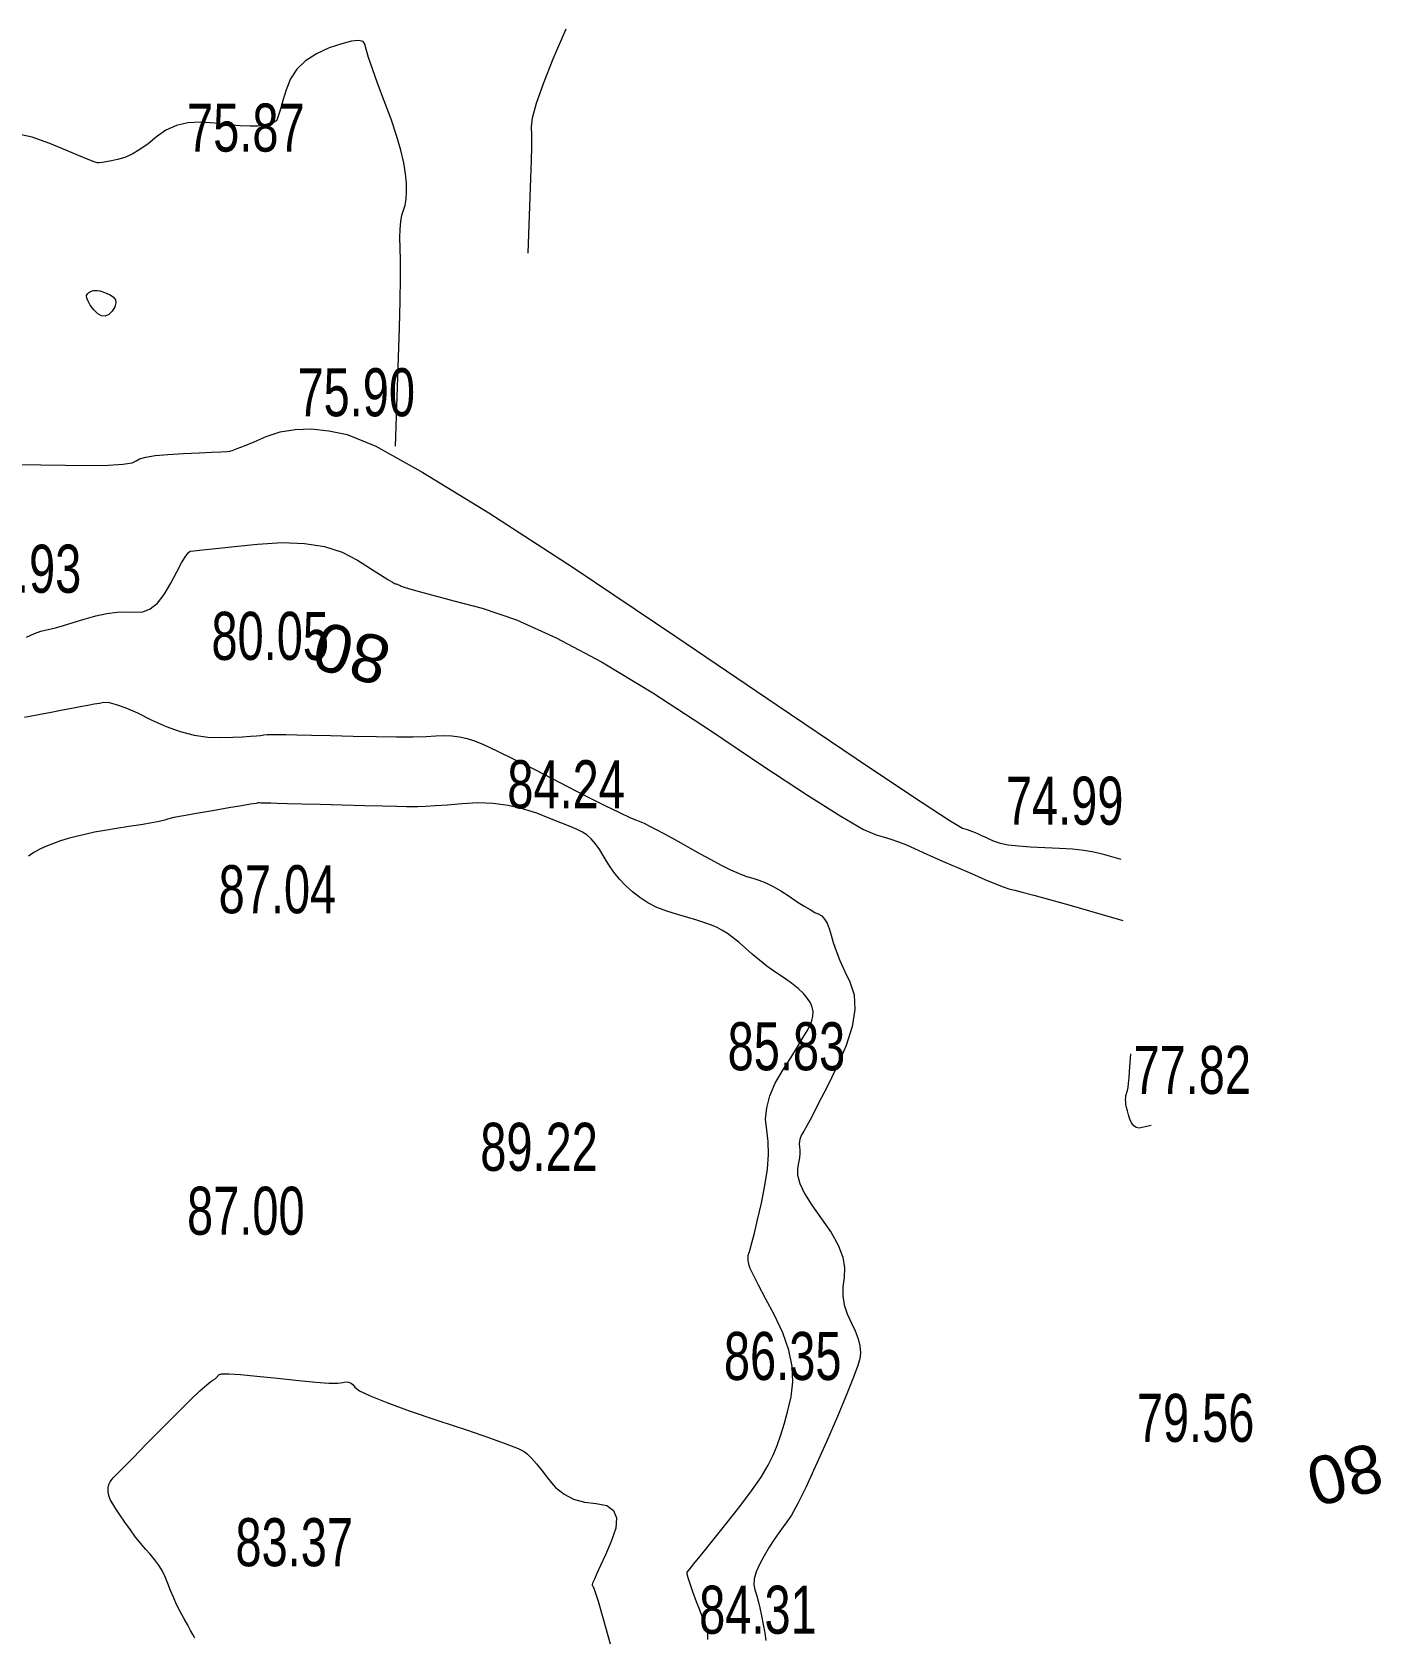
# Model space of a CAD drawing. Header units: metres. Extents: x 431726 to 434411, y 2469261 to 2472412.
# Drawn here: x 433496.6 to 433609, y 2471562.6 to 2471696.2 of the extents above; entities that cross this region are included whole.
import ezdxf
from ezdxf.enums import TextEntityAlignment as Align

# ---------------------------------------------------------------- set-up
doc = ezdxf.new("R2010")
doc.units = ezdxf.units.M
doc.header["$MEASUREMENT"] = 0
for name, color, linetype, lineweight in [('CAO DO', 8, 'Continuous', 18), ('MH_DongMuc', 8, 'Continuous', 18), ('MH_DongMuc_Con', 8, 'Continuous', 18)]:
    doc.layers.add(name, color=color, linetype=linetype, lineweight=lineweight)
doc.styles.get("Standard").update_dxf_attribs({"font": 'arial.ttf'})

msp = doc.modelspace()

# ---------------------------------------------------------------- linework, layer by layer
at = {"layer": 'MH_DongMuc_Con', "color": 8, "lineweight": 0}
for points, elevation in [([(433537.94, 2471677.82), (433538.16, 2471684.08), (433538.2, 2471685.52), (433538.22, 2471686.71), (433538.22, 2471687.65), (433538.19, 2471688.33), (433538.29, 2471689.1), (433538.62, 2471690.3), (433539.19, 2471691.94), (433540.01, 2471694), (433541.08, 2471696.5)], 78), ([(433526.88, 2471661.75), (433527.22, 2471671.6), (433527.28, 2471673.87), (433527.31, 2471675.74), (433527.3, 2471677.21), (433527.27, 2471678.29), (433527.24, 2471679.11), (433527.26, 2471679.83), (433527.32, 2471680.46), (433527.41, 2471680.98), (433527.56, 2471681.4), (433527.69, 2471681.82), (433527.78, 2471682.33), (433527.81, 2471682.94), (433527.79, 2471683.64), (433527.72, 2471684.43), (433527.57, 2471685.34), (433527.32, 2471686.4), (433526.97, 2471687.62), (433526.51, 2471688.99), (433525.95, 2471690.51), (433525.39, 2471691.97), (433524.96, 2471693.18), (433524.63, 2471694.12), (433524.43, 2471694.81), (433524.34, 2471695.23), (433524.19, 2471695.45), (433523.82, 2471695.53), (433523.23, 2471695.47), (433522.41, 2471695.26), (433521.37, 2471694.91), (433520.3, 2471694.43), (433519.4, 2471693.84), (433518.68, 2471693.14), (433518.14, 2471692.33), (433517.77, 2471691.41), (433517.51, 2471690.52), (433517.3, 2471689.82), (433517.15, 2471689.31), (433517.04, 2471688.99), (433516.99, 2471688.85), (433516.93, 2471688.8), (433516.79, 2471688.74), (433516.57, 2471688.66), (433516.27, 2471688.58), (433515.9, 2471688.49), (433515.41, 2471688.41), (433514.76, 2471688.39), (433513.95, 2471688.43), (433512.98, 2471688.52), (433511.84, 2471688.66), (433510.68, 2471688.74), (433509.61, 2471688.67), (433508.64, 2471688.44), (433507.77, 2471688.06), (433507, 2471687.51), (433506.29, 2471686.93), (433505.61, 2471686.46), (433504.96, 2471686.08), (433504.34, 2471685.8), (433503.75, 2471685.62), (433503.23, 2471685.51), (433502.8, 2471685.42), (433502.46, 2471685.37), (433502.21, 2471685.34), (433502.06, 2471685.34), (433501.81, 2471685.42), (433501.29, 2471685.62), (433500.5, 2471685.95), (433499.44, 2471686.39), (433498.1, 2471686.96), (433496.63, 2471687.48), (433495.19, 2471687.79)], 76), ([(433503.01, 2471672.72), (433502.72, 2471672.58), (433502.41, 2471672.6), (433502.1, 2471672.77), (433501.77, 2471673.11), (433501.48, 2471673.5), (433501.29, 2471673.83), (433501.18, 2471674.09), (433501.17, 2471674.29), (433501.24, 2471674.44), (433501.36, 2471674.54), (433501.48, 2471674.62), (433501.62, 2471674.68), (433501.75, 2471674.72), (433501.89, 2471674.73), (433502.06, 2471674.72), (433502.27, 2471674.68), (433502.51, 2471674.6), (433502.8, 2471674.49), (433503.13, 2471674.35), (433503.41, 2471674.17), (433503.57, 2471673.95), (433503.6, 2471673.68), (433503.51, 2471673.37), (433503.3, 2471673.01), (433503.01, 2471672.72)], 76), ([(433495.74, 2471660.24), (433497.36, 2471660.21), (433499.39, 2471660.17), (433501.4, 2471660.16), (433503, 2471660.19), (433504.18, 2471660.26), (433504.95, 2471660.37), (433505.3, 2471660.53), (433505.57, 2471660.7), (433506.1, 2471660.85), (433506.89, 2471660.97), (433507.93, 2471661.07), (433509.23, 2471661.14), (433510.53, 2471661.2), (433511.56, 2471661.25), (433512.33, 2471661.29), (433512.84, 2471661.32), (433513.09, 2471661.34), (433513.3, 2471661.4), (433513.71, 2471661.56), (433514.32, 2471661.8), (433515.12, 2471662.13), (433516.12, 2471662.56), (433517.27, 2471662.94), (433518.52, 2471663.15), (433519.87, 2471663.19), (433521.32, 2471663.05), (433522.87, 2471662.74), (433525.25, 2471661.75), (433529.17, 2471659.57), (433534.64, 2471656.21), (433541.66, 2471651.66), (433550.22, 2471645.92), (433558.65, 2471640.21), (433565.24, 2471635.76), (433570.01, 2471632.57), (433572.96, 2471630.64), (433574.07, 2471629.97), (433574.27, 2471629.91), (433574.48, 2471629.85), (433574.7, 2471629.77), (433574.92, 2471629.69), (433575.14, 2471629.59), (433575.39, 2471629.48), (433575.67, 2471629.35), (433575.99, 2471629.21), (433576.34, 2471629.06), (433576.73, 2471628.89), (433577.22, 2471628.72), (433577.89, 2471628.59), (433578.74, 2471628.49), (433579.75, 2471628.41), (433580.94, 2471628.36), (433582.16, 2471628.31), (433583.24, 2471628.24), (433584.19, 2471628.13), (433585.01, 2471628), (433585.7, 2471627.83), (433587.25, 2471627.39)], 76), ([(433496.17, 2471645.87), (433496.84, 2471646.16), (433497.36, 2471646.35), (433497.72, 2471646.45), (433498.08, 2471646.52), (433498.59, 2471646.65), (433499.24, 2471646.83), (433500.04, 2471647.07), (433500.98, 2471647.35), (433501.95, 2471647.63), (433502.86, 2471647.82), (433503.7, 2471647.94), (433504.48, 2471647.97), (433505.18, 2471647.93), (433505.84, 2471647.96), (433506.46, 2471648.21), (433507.06, 2471648.7), (433507.64, 2471649.41), (433508.18, 2471650.35), (433508.68, 2471651.3), (433509.08, 2471652.04), (433509.4, 2471652.57), (433509.64, 2471652.9), (433509.79, 2471653.02), (433510.1, 2471653.05), (433510.82, 2471653.13), (433511.94, 2471653.25), (433513.47, 2471653.41), (433515.4, 2471653.61), (433517.44, 2471653.74), (433519.3, 2471653.67), (433520.96, 2471653.4), (433522.43, 2471652.94), (433523.72, 2471652.27), (433524.79, 2471651.59), (433525.64, 2471651.05), (433526.25, 2471650.67), (433526.64, 2471650.43), (433526.8, 2471650.34), (433526.84, 2471650.33), (433526.89, 2471650.31), (433526.93, 2471650.3), (433526.98, 2471650.28), (433527.03, 2471650.27), (433527.08, 2471650.25), (433527.14, 2471650.22), (433527.21, 2471650.19), (433527.28, 2471650.16), (433527.36, 2471650.11), (433527.7, 2471650), (433528.54, 2471649.76), (433529.89, 2471649.39), (433531.74, 2471648.9), (433534.1, 2471648.27), (433536.95, 2471647.31), (433540.26, 2471645.82), (433544.04, 2471643.8), (433548.29, 2471641.24), (433553.01, 2471638.15), (433557.53, 2471635.11), (433561.17, 2471632.72), (433563.95, 2471630.97), (433565.85, 2471629.86), (433566.89, 2471629.4), (433567.49, 2471629.25), (433568.12, 2471629.05), (433568.76, 2471628.83), (433569.41, 2471628.57), (433570.09, 2471628.27), (433570.82, 2471627.94), (433571.66, 2471627.56), (433572.61, 2471627.14), (433573.66, 2471626.68), (433574.83, 2471626.18), (433575.93, 2471625.7), (433576.82, 2471625.33), (433577.48, 2471625.07), (433577.93, 2471624.91), (433578.16, 2471624.85), (433578.44, 2471624.8), (433579.06, 2471624.64), (433580.02, 2471624.39), (433581.31, 2471624.03), (433582.94, 2471623.57), (433587.42, 2471622.29)], 78), ([(433496, 2471639.19), (433497.17, 2471639.42), (433498.22, 2471639.62), (433499.15, 2471639.8), (433499.95, 2471639.96), (433500.64, 2471640.09), (433501.26, 2471640.21), (433501.79, 2471640.31), (433502.24, 2471640.38), (433502.61, 2471640.44), (433503.04, 2471640.42), (433503.64, 2471640.27), (433504.43, 2471639.98), (433505.4, 2471639.55), (433506.55, 2471638.99), (433507.78, 2471638.43), (433508.97, 2471638), (433510.13, 2471637.71), (433511.25, 2471637.54), (433512.34, 2471637.5), (433513.33, 2471637.54), (433514.15, 2471637.57), (433514.81, 2471637.61), (433515.31, 2471637.65), (433515.64, 2471637.69), (433515.91, 2471637.73), (433516.2, 2471637.75), (433516.52, 2471637.77), (433516.86, 2471637.77), (433517.23, 2471637.77), (433517.78, 2471637.76), (433518.67, 2471637.73), (433519.9, 2471637.7), (433521.47, 2471637.67), (433523.37, 2471637.62), (433525.31, 2471637.58), (433526.96, 2471637.57), (433528.34, 2471637.57), (433529.44, 2471637.6), (433530.25, 2471637.65), (433530.93, 2471637.68), (433531.58, 2471637.66), (433532.22, 2471637.57), (433532.84, 2471637.43), (433533.45, 2471637.24), (433534.22, 2471636.92), (433535.31, 2471636.41), (433536.73, 2471635.72), (433538.48, 2471634.84), (433540.56, 2471633.77), (433542.6, 2471632.72), (433544.25, 2471631.88), (433545.52, 2471631.26), (433546.39, 2471630.85), (433546.86, 2471630.65), (433547.18, 2471630.54), (433547.57, 2471630.37), (433548.04, 2471630.14), (433548.59, 2471629.86), (433549.21, 2471629.53), (433549.89, 2471629.15), (433550.63, 2471628.74), (433551.41, 2471628.3), (433552.24, 2471627.84), (433553.12, 2471627.35), (433553.99, 2471626.88), (433554.77, 2471626.49), (433555.48, 2471626.18), (433556.09, 2471625.95), (433556.63, 2471625.79), (433557.14, 2471625.64), (433557.7, 2471625.41), (433558.31, 2471625.11), (433558.95, 2471624.74), (433559.65, 2471624.29), (433560.32, 2471623.84), (433560.9, 2471623.47), (433561.39, 2471623.18), (433561.79, 2471622.95), (433562.11, 2471622.81), (433562.37, 2471622.66), (433562.6, 2471622.4), (433562.81, 2471622.06), (433562.99, 2471621.61), (433563.14, 2471621.07), (433563.32, 2471620.44), (433563.56, 2471619.74), (433563.88, 2471618.95), (433564.26, 2471618.1), (433564.71, 2471617.16), (433565.06, 2471616.1), (433565.13, 2471614.86), (433564.91, 2471613.45), (433564.41, 2471611.86), (433563.63, 2471610.09), (433562.78, 2471608.39), (433562.08, 2471607.01), (433561.53, 2471605.93), (433561.12, 2471605.18), (433560.86, 2471604.73), (433560.69, 2471604.45), (433560.58, 2471604.17), (433560.51, 2471603.91), (433560.48, 2471603.67), (433560.51, 2471603.43), (433560.54, 2471603.17), (433560.54, 2471602.87), (433560.51, 2471602.51), (433560.44, 2471602.1), (433560.35, 2471601.64), (433560.34, 2471601.09), (433560.53, 2471600.39), (433560.93, 2471599.56), (433561.54, 2471598.57), (433562.34, 2471597.45), (433563.15, 2471596.3), (433563.73, 2471595.24), (433564.11, 2471594.26), (433564.27, 2471593.36), (433564.22, 2471592.55), (433564.12, 2471591.79), (433564.13, 2471591.04), (433564.24, 2471590.29), (433564.47, 2471589.55), (433564.81, 2471588.82), (433565.15, 2471588.11), (433565.39, 2471587.46), (433565.54, 2471586.86), (433565.58, 2471586.3), (433565.53, 2471585.8), (433565.33, 2471585.14), (433564.96, 2471584.12), (433564.41, 2471582.74), (433563.67, 2471580.99), (433562.76, 2471578.89), (433561.82, 2471576.8), (433561.03, 2471575.08), (433560.37, 2471573.75), (433559.85, 2471572.79), (433559.47, 2471572.22), (433559.15, 2471571.8), (433558.79, 2471571.31), (433558.41, 2471570.74), (433558, 2471570.11), (433557.56, 2471569.4), (433557.17, 2471568.68), (433556.9, 2471568.05), (433556.74, 2471567.48), (433556.71, 2471566.99), (433556.8, 2471566.57), (433556.94, 2471566.15), (433557.08, 2471565.64), (433557.22, 2471565.06), (433557.36, 2471564.41), (433557.5, 2471563.67), (433557.62, 2471562.95), (433557.72, 2471562.35)], 82), ([(433552.88, 2471562.42), (433552.88, 2471562.81), (433552.87, 2471563.01), (433552.82, 2471563.19), (433552.7, 2471563.54), (433552.52, 2471564.05), (433552.27, 2471564.73), (433551.95, 2471565.57), (433551.64, 2471566.41), (433551.41, 2471567.07), (433551.25, 2471567.56), (433551.17, 2471567.88), (433551.17, 2471568.03), (433551.33, 2471568.24), (433551.73, 2471568.74), (433552.37, 2471569.54), (433553.26, 2471570.64), (433554.38, 2471572.03), (433555.54, 2471573.5), (433556.52, 2471574.8), (433557.31, 2471575.95), (433557.91, 2471576.94), (433558.33, 2471577.77), (433558.66, 2471578.57), (433558.97, 2471579.46), (433559.26, 2471580.43), (433559.55, 2471581.49), (433559.81, 2471582.64), (433559.97, 2471583.87), (433559.9, 2471585.16), (433559.62, 2471586.52), (433559.13, 2471587.95), (433558.42, 2471589.43), (433557.67, 2471590.82), (433557.09, 2471591.92), (433556.67, 2471592.75), (433556.41, 2471593.3), (433556.31, 2471593.57), (433556.29, 2471593.71), (433556.27, 2471593.83), (433556.25, 2471593.95), (433556.24, 2471594.07), (433556.23, 2471594.18), (433556.23, 2471594.29), (433556.24, 2471594.39), (433556.26, 2471594.49), (433556.29, 2471594.59), (433556.34, 2471594.68), (433556.41, 2471594.91), (433556.55, 2471595.44), (433556.76, 2471596.25), (433557.02, 2471597.36), (433557.34, 2471598.75), (433557.64, 2471600.23), (433557.84, 2471601.58), (433557.92, 2471602.79), (433557.9, 2471603.87), (433557.78, 2471604.83), (433557.69, 2471605.74), (433557.78, 2471606.69), (433558.05, 2471607.69), (433558.49, 2471608.73), (433559.12, 2471609.82), (433559.79, 2471610.86), (433560.35, 2471611.75), (433560.8, 2471612.5), (433561.15, 2471613.1), (433561.4, 2471613.56), (433561.55, 2471613.94), (433561.63, 2471614.32), (433561.64, 2471614.69), (433561.57, 2471615.06), (433561.43, 2471615.42), (433561.19, 2471615.79), (433560.85, 2471616.19), (433560.4, 2471616.61), (433559.84, 2471617.05), (433559.17, 2471617.52), (433558.47, 2471618), (433557.8, 2471618.49), (433557.17, 2471618.98), (433556.57, 2471619.47), (433556.01, 2471619.97), (433555.48, 2471620.44), (433554.98, 2471620.84), (433554.51, 2471621.19), (433554.06, 2471621.47), (433553.65, 2471621.69), (433553.19, 2471621.88), (433552.64, 2471622.09), (433551.98, 2471622.31), (433551.21, 2471622.54), (433550.35, 2471622.78), (433549.47, 2471623.05), (433548.65, 2471623.37), (433547.9, 2471623.75), (433547.22, 2471624.18), (433546.61, 2471624.66), (433546.05, 2471625.17), (433545.53, 2471625.72), (433545.06, 2471626.3), (433544.64, 2471626.91), (433544.26, 2471627.54), (433543.9, 2471628.15), (433543.54, 2471628.66), (433543.18, 2471629.08), (433542.81, 2471629.4), (433542.45, 2471629.63), (433542.01, 2471629.85), (433541.41, 2471630.11), (433540.65, 2471630.42), (433539.72, 2471630.78), (433538.64, 2471631.2), (433537.46, 2471631.58), (433536.25, 2471631.85), (433535.01, 2471632.01), (433533.74, 2471632.06), (433532.43, 2471632), (433531.21, 2471631.89), (433530.19, 2471631.81), (433529.37, 2471631.76), (433528.74, 2471631.73), (433528.3, 2471631.73), (433527.8, 2471631.74), (433526.97, 2471631.76), (433525.8, 2471631.79), (433524.29, 2471631.83), (433522.45, 2471631.88), (433520.61, 2471631.93), (433519.09, 2471631.97), (433517.9, 2471632), (433517.04, 2471632.02), (433516.5, 2471632.04), (433516.15, 2471632.04), (433515.88, 2471632.05), (433515.67, 2471632.05), (433515.53, 2471632.06), (433515.46, 2471632.06), (433515.28, 2471632.03), (433514.81, 2471631.95), (433514.05, 2471631.83), (433513, 2471631.65), (433511.65, 2471631.42), (433510.31, 2471631.19), (433509.23, 2471630.99), (433508.44, 2471630.84), (433507.91, 2471630.72), (433507.67, 2471630.64), (433507.46, 2471630.57), (433507.06, 2471630.48), (433506.47, 2471630.37), (433505.68, 2471630.24), (433504.69, 2471630.09), (433503.65, 2471629.94), (433502.7, 2471629.78), (433501.82, 2471629.62), (433501.02, 2471629.45), (433500.31, 2471629.28), (433499.64, 2471629.11), (433499.01, 2471628.91), (433498.41, 2471628.7), (433497.83, 2471628.47), (433497.28, 2471628.22), (433496.77, 2471627.94), (433496.33, 2471627.62)], 84), ([(433589.78, 2471605.21), (433588.79, 2471604.99), (433588.55, 2471605.05), (433588.34, 2471605.19), (433588.16, 2471605.43), (433588.02, 2471605.75), (433587.9, 2471606.11), (433587.81, 2471606.43), (433587.74, 2471606.71), (433587.69, 2471606.96), (433587.67, 2471607.18), (433587.66, 2471607.38), (433587.67, 2471607.55), (433587.69, 2471607.71), (433587.72, 2471607.85), (433587.76, 2471607.97), (433587.81, 2471608.13), (433587.86, 2471608.39), (433587.91, 2471608.74), (433587.95, 2471609.18), (433587.99, 2471609.72), (433588.1, 2471611.18)], 78), ([(433510.17, 2471562.54), (433510.12, 2471562.64), (433510.01, 2471562.85), (433509.83, 2471563.17), (433509.59, 2471563.61), (433509.28, 2471564.16), (433508.96, 2471564.76), (433508.66, 2471565.35), (433508.39, 2471565.94), (433508.15, 2471566.52), (433507.93, 2471567.09), (433507.71, 2471567.64), (433507.46, 2471568.16), (433507.16, 2471568.64), (433506.83, 2471569.1), (433506.47, 2471569.52), (433506.07, 2471569.95), (433505.67, 2471570.43), (433505.25, 2471570.96), (433504.81, 2471571.55), (433504.36, 2471572.19), (433503.94, 2471572.8), (433503.61, 2471573.31), (433503.35, 2471573.72), (433503.17, 2471574.04), (433503.08, 2471574.25), (433503.03, 2471574.41), (433502.99, 2471574.57), (433502.97, 2471574.73), (433502.96, 2471574.9), (433502.96, 2471575.06), (433502.98, 2471575.22), (433503.04, 2471575.39), (433503.13, 2471575.56), (433503.26, 2471575.74), (433503.41, 2471575.91), (433503.71, 2471576.22), (433504.26, 2471576.78), (433505.06, 2471577.59), (433506.11, 2471578.65), (433507.41, 2471579.97), (433508.71, 2471581.28), (433509.77, 2471582.33), (433510.59, 2471583.12), (433511.17, 2471583.64), (433511.5, 2471583.9), (433511.69, 2471584.02), (433511.86, 2471584.14), (433511.99, 2471584.25), (433512.08, 2471584.36), (433512.15, 2471584.46), (433512.39, 2471584.53), (433513, 2471584.53), (433513.98, 2471584.48), (433515.34, 2471584.35), (433517.07, 2471584.17), (433518.83, 2471583.98), (433520.25, 2471583.85), (433521.33, 2471583.78), (433522.09, 2471583.77), (433522.51, 2471583.82), (433522.76, 2471583.87), (433522.98, 2471583.85), (433523.18, 2471583.77), (433523.35, 2471583.63), (433523.5, 2471583.42), (433523.89, 2471583.12), (433524.77, 2471582.7), (433526.16, 2471582.15), (433528.03, 2471581.47), (433530.41, 2471580.66), (433532.8, 2471579.87), (433534.71, 2471579.21), (433536.14, 2471578.7), (433537.1, 2471578.32), (433537.59, 2471578.09), (433537.87, 2471577.87), (433538.21, 2471577.53), (433538.61, 2471577.06), (433539.08, 2471576.47), (433539.61, 2471575.77), (433540.21, 2471575.07), (433540.91, 2471574.52), (433541.71, 2471574.11), (433542.61, 2471573.85), (433543.59, 2471573.74), (433544.47, 2471573.58), (433545.04, 2471573.18), (433545.29, 2471572.55), (433545.22, 2471571.69), (433544.84, 2471570.58), (433544.35, 2471569.48), (433543.95, 2471568.59), (433543.65, 2471567.91), (433543.44, 2471567.46), (433543.33, 2471567.23), (433543.29, 2471567.11), (433543.26, 2471567.02), (433543.26, 2471566.94), (433543.28, 2471566.89), (433543.33, 2471566.85), (433543.46, 2471566.53), (433543.74, 2471565.63), (433544.18, 2471564.14), (433544.76, 2471562.06)], 84)]:
    msp.add_lwpolyline(points, dxfattribs=dict(at, elevation=elevation))

# ---------------------------------------------------------------- texts
at = {"layer": 'CAO DO', "color": 8, "lineweight": 0, "width": 0.7}
for s, p in [('75.87', (433509.53, 2471686.28, 75.87)), ('75.90', (433518.72, 2471664.25, 75.9)), ('76.93', (433490.94, 2471649.56, 76.93)), ('80.05', (433511.56, 2471643.97, 80.05)), ('84.24', (433536.19, 2471631.62, 84.24)), ('74.99', (433577.69, 2471630.25, 74.99)), ('87.04', (433512.16, 2471622.88, 87.04)), ('85.83', (433554.53, 2471609.81, 85.83)), ('77.82', (433588.31, 2471607.84, 77.82)), ('89.22', (433533.94, 2471601.44, 89.22)), ('87.00', (433509.53, 2471596.12, 87)), ('86.35', (433554.22, 2471584.03, 86.35)), ('79.56', (433588.59, 2471578.88, 79.56)), ('83.37', (433513.56, 2471568.53, 83.37)), ('84.31', (433552.16, 2471562.91, 84.31))]:
    msp.add_text(s, height=4, dxfattribs=at).set_placement(p)
at = {"layer": 'MH_DongMuc', "color": 8, "lineweight": 0}
for rotation, p in [(165.1932, (433523.22, 2471644.5, 80)), (194.6025, (433605.93, 2471576.16, 80))]:
    msp.add_text('80', height=4, rotation=rotation, dxfattribs=at).set_placement(p, align=Align.MIDDLE)

doc.saveas('drawing.dxf')
